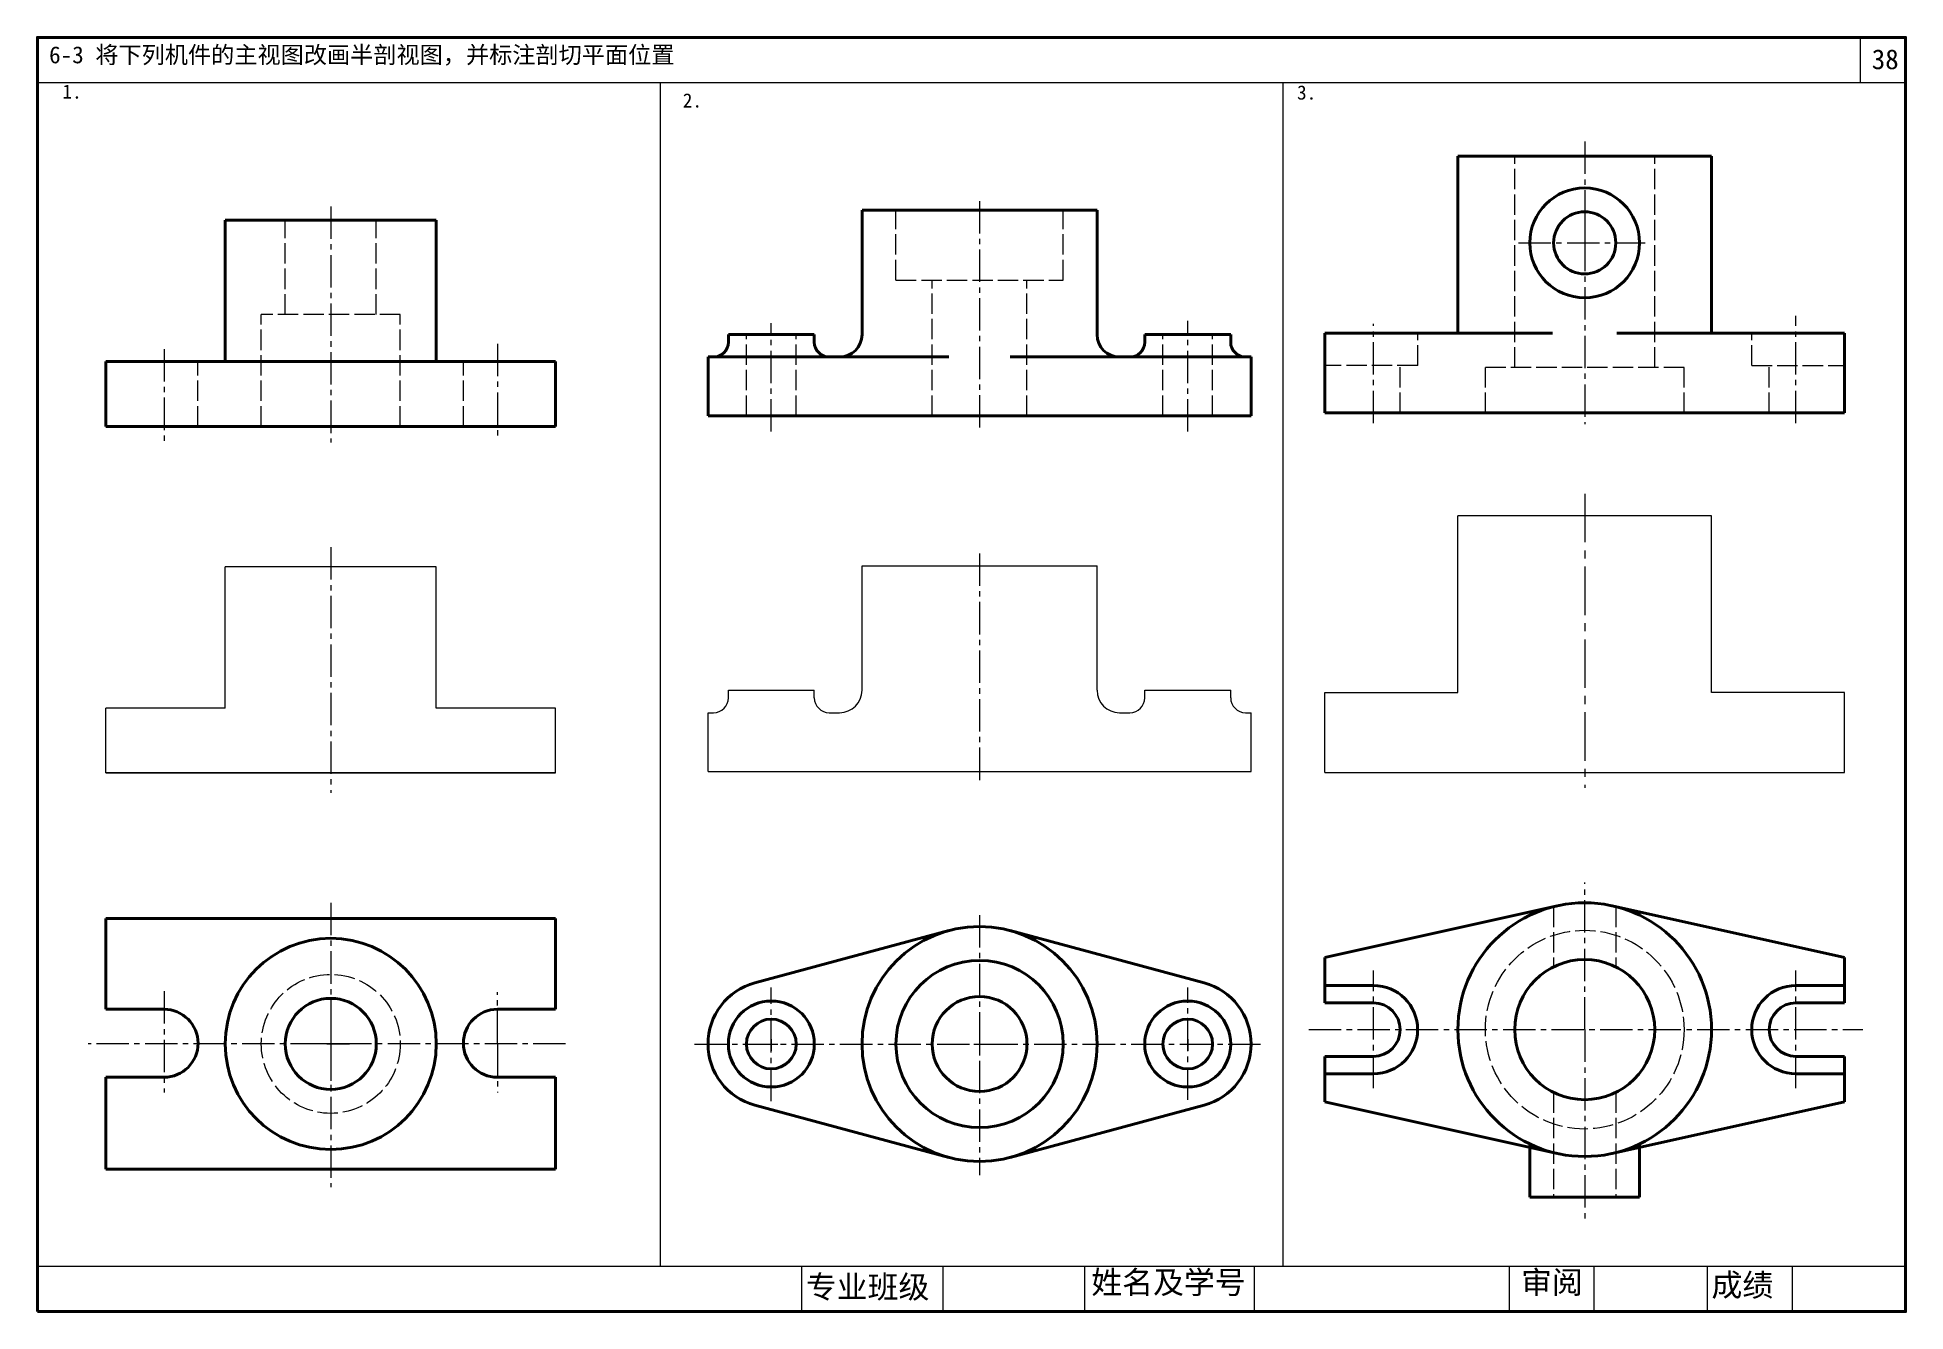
# Model space of a CAD drawing. Header units: millimetres. Extents: x 20 to 350, y 18 to 243.
import ezdxf

# ---------------------------------------------------------------- set-up
doc = ezdxf.new("R2010")
doc.units = ezdxf.units.MM
doc.header["$LTSCALE"] = 0.3
doc.linetypes.add('ACAD_ISO02W100', pattern=[15, 12, -3])
doc.linetypes.add('CENTER2', pattern=[28.575, 19.05, -3.175, 3.175, -3.175])
doc.layers.get('0').update_dxf_attribs({"lineweight": 40})
for name, color, linetype, lineweight in [('Layer1', 7, 'Continuous', 40), ('Layer3', 7, 'ACAD_ISO02W100', 18), ('中心线', 7, 'CENTER2', 18), ('细线', 7, 'Continuous', 18)]:
    doc.layers.add(name, color=color, linetype=linetype, lineweight=lineweight)
doc.styles.get("Standard").update_dxf_attribs({"font": 'SimSun.ttf', "height": 2.5})
doc.styles.add('style1', font='SIMFANG.TTF', dxfattribs={"height": 4})

msp = doc.modelspace()

# ---------------------------------------------------------------- linework, layer by layer
msp.add_lwpolyline([(19.89, 18.48), (349.89, 18.48), (349.89, 243.48), (19.89, 243.48)], close=True)
at = {"layer": 'Defpoints'}
for p, q in [((111.4, 186.22), (32.01, 186.22)), ((32.01, 174.77), (111.4, 174.77))]:
    msp.add_line(p, q, dxfattribs=at)
at = {"layer": 'Layer1'}
for p, q in [((315.6, 222.48), (270.8, 222.48)), ((270.8, 191.26), (270.8, 222.48)), ((315.6, 191.26), (315.6, 222.48)), ((165.55, 212.99), (207.07, 212.99)), ((165.55, 191), (165.55, 212.99)), ((207.07, 191), (207.07, 212.99)), ((90.35, 211.17), (53.06, 211.17)), ((53.06, 186.22), (53.06, 211.17)), ((90.35, 186.22), (90.35, 211.17)), ((141.95, 189.68), (141.95, 191.03)), ((141.95, 191.03), (157.12, 191.03)), ((157.12, 189.68), (157.12, 191.03)), ((215.5, 189.68), (215.5, 191.03)), ((215.5, 191.03), (230.67, 191.03)), ((230.67, 189.68), (230.67, 191.03)), ((247.29, 177.17), (247.29, 191.26)), ((247.29, 191.26), (270.8, 191.26)), ((270.8, 191.26), (287.51, 191.26)), ((315.6, 191.26), (298.89, 191.26)), ((339.11, 191.26), (315.6, 191.26)), ((339.11, 177.17), (339.11, 191.26)), ((32.01, 186.22), (111.4, 186.22)), ((32.01, 174.77), (32.01, 186.22)), ((111.4, 174.77), (111.4, 186.22)), ((138.36, 187.04), (139.31, 187.04)), ((138.36, 176.66), (138.36, 187.04)), ((139.31, 187.04), (161.59, 187.04)), ((159.76, 187.04), (180.9, 187.04)), ((191.72, 187.04), (211.03, 187.04)), ((211.03, 187.04), (212.86, 187.04)), ((212.86, 187.04), (233.31, 187.04)), ((233.31, 187.04), (234.26, 187.04)), ((234.26, 176.66), (234.26, 187.04)), ((138.36, 176.66), (234.26, 176.66)), ((247.29, 177.17), (339.11, 177.17)), ((111.4, 174.77), (32.01, 174.77)), ((247.29, 81), (288.34, 90.13)), ((339.11, 81), (298.06, 90.13)), ((32.01, 87.87), (32.01, 71.87)), ((77.27, 87.87), (32.01, 87.87)), ((66.14, 87.87), (111.4, 87.87)), ((111.4, 87.87), (111.4, 71.87)), ((180.9, 85.77), (146.62, 76.52)), ((191.72, 85.77), (226, 76.52)), ((247.29, 81), (247.29, 72.99)), ((339.11, 81), (339.11, 72.99)), ((255.89, 76.07), (247.29, 76.07)), ((330.51, 76.07), (339.11, 76.07)), ((255.89, 72.99), (247.29, 72.99)), ((330.51, 72.99), (339.11, 72.99)), ((42.26, 71.87), (32.01, 71.87)), ((101.15, 71.87), (111.4, 71.87)), ((255.89, 63.54), (247.29, 63.54)), ((247.29, 63.54), (247.29, 55.53)), ((330.51, 63.54), (339.11, 63.54)), ((339.11, 63.54), (339.11, 55.53)), ((42.26, 59.86), (32.01, 59.86)), ((32.01, 59.86), (32.01, 43.64)), ((101.15, 59.86), (111.4, 59.86)), ((111.4, 59.86), (111.4, 43.64)), ((255.89, 60.46), (247.29, 60.46)), ((330.51, 60.46), (339.11, 60.46)), ((180.9, 45.68), (146.62, 54.93)), ((191.72, 45.68), (226, 54.93)), ((247.29, 55.53), (288.34, 46.4)), ((339.11, 55.53), (298.06, 46.4)), ((283.51, 48.07), (283.51, 38.71)), ((302.88, 48.07), (302.88, 38.71)), ((77.27, 43.64), (32.01, 43.64)), ((66.14, 43.64), (111.4, 43.64)), ((302.88, 38.71), (283.51, 38.71))]:
    msp.add_line(p, q, dxfattribs=at)
for centre, radius in [((293.2, 207.19), 9.69), ((293.2, 207.19), 5.49), ((293.2, 68.27), 22.4), ((186.31, 65.73), 20.76), ((71.71, 65.75), 18.64), ((186.31, 65.73), 14.77), ((293.2, 68.27), 12.37), ((71.71, 65.75), 8.04), ((149.53, 65.73), 7.59), ((186.31, 65.73), 8.38), ((223.08, 65.73), 7.59), ((149.53, 65.73), 4.39), ((223.08, 65.73), 4.39)]:
    msp.add_circle(centre, radius, dxfattribs=at)
for centre, radius, start, end in [((139.31, 189.68), 2.64, 270, 0), ((159.76, 189.68), 2.64, 180, 270), ((161.59, 191), 3.96, 270, 0), ((211.03, 191), 3.96, 180, 270), ((212.86, 189.68), 2.64, 270, 0), ((233.31, 189.68), 2.64, 180, 270), ((149.53, 65.73), 11.18, 105.1021, 254.8979), ((223.08, 65.73), 11.18, 285.1021, 74.8979), ((255.89, 68.27), 7.8, 270, 90), ((330.51, 68.27), 7.8, 90, 270), ((255.89, 68.27), 4.72, 270, 90), ((330.51, 68.27), 4.72, 90, 270), ((42.26, 65.86), 6.01, 270, 90), ((101.15, 65.86), 6.01, 90, 270)]:
    msp.add_arc(centre, radius, start, end, dxfattribs=at)
at = {"layer": 'Layer3'}
for p, q in [((280.83, 185.16), (280.83, 222.48)), ((305.57, 185.16), (305.57, 222.48)), ((171.54, 200.61), (171.54, 212.99)), ((201.08, 200.61), (201.08, 212.99)), ((63.66, 194.54), (63.66, 211.17)), ((79.75, 194.54), (79.75, 211.17)), ((171.54, 200.61), (201.08, 200.61)), ((177.92, 176.66), (177.92, 200.61)), ((194.69, 176.66), (194.69, 200.61)), ((83.98, 194.54), (59.43, 194.54)), ((59.43, 174.77), (59.43, 194.54)), ((83.98, 174.77), (83.98, 194.54)), ((145.14, 176.66), (145.14, 191.03)), ((153.92, 176.66), (153.92, 191.03)), ((218.69, 176.66), (218.69, 191.03)), ((227.47, 176.66), (227.47, 191.03)), ((263.7, 185.53), (263.7, 191.26)), ((322.7, 185.53), (322.7, 191.26)), ((48.26, 174.77), (48.26, 186.22)), ((95.15, 174.77), (95.15, 186.22)), ((263.7, 185.53), (247.29, 185.53)), ((260.62, 177.17), (260.62, 185.53)), ((310.75, 185.16), (275.65, 185.16)), ((275.65, 177.17), (275.65, 185.16)), ((310.75, 177.17), (310.75, 185.16)), ((322.7, 185.53), (339.11, 185.53)), ((325.78, 177.17), (325.78, 185.53)), ((287.71, 89.98), (287.71, 79.35)), ((298.69, 89.98), (298.69, 79.35)), ((287.71, 57.19), (287.71, 38.71)), ((298.69, 57.19), (298.69, 38.71))]:
    msp.add_line(p, q, dxfattribs=at)
for centre, radius in [((293.2, 68.27), 17.55), ((71.71, 65.75), 12.27)]:
    msp.add_circle(centre, radius, dxfattribs=at)
at = {"layer": '中心线'}
for p, q in [((293.2, 225.07), (293.2, 175.2)), ((186.31, 214.57), (186.31, 173.86)), ((71.71, 213.62), (71.71, 171.94)), ((281.51, 207.19), (303.87, 207.19)), ((149.53, 173.86), (149.53, 193.03)), ((223.08, 173.86), (223.08, 193.43)), ((255.89, 175.37), (255.89, 192.87)), ((330.51, 175.37), (330.51, 194.31)), ((42.26, 188.43), (42.26, 171.32)), ((101.15, 189.37), (101.15, 172.58)), ((71.71, 153.44), (71.71, 110.06)), ((186.31, 152.35), (186.31, 112.13)), ((293.2, 68.27), (293.2, 94.27)), ((71.71, 90.67), (71.71, 40.45)), ((186.31, 88.48), (186.31, 42.57)), ((255.89, 57.94), (255.89, 78.7)), ((330.51, 57.94), (330.51, 78.7)), ((42.26, 75.04), (42.26, 57.16)), ((71.71, 73.79), (71.71, 57.71)), ((101.15, 65.86), (101.15, 74.9)), ((149.53, 55.65), (149.53, 75.72)), ((223.08, 55.88), (223.08, 75.72)), ((244.48, 68.27), (342.32, 68.27)), ((293.2, 68.27), (293.2, 34.78)), ((113.2, 65.75), (28.84, 65.75)), ((71.02, 65.75), (75.02, 65.75)), ((101.15, 65.86), (101.15, 57.16)), ((101.39, 65.86), (101.39, 65.86)), ((135.94, 65.73), (236.67, 65.73))]:
    msp.add_line(p, q, dxfattribs=at)
at = {"layer": '中心线', "ltscale": 1.5}
msp.add_line((293.2, 162.9), (293.2, 110.96), dxfattribs=at)
at = {"layer": '细线'}
for p, q in [((341.89, 235.48), (341.89, 243.48)), ((19.89, 235.48), (349.89, 235.48)), ((129.89, 235.48), (129.89, 26.48)), ((239.89, 235.48), (239.89, 26.48)), ((293.2, 212.68), (293.2, 206.52)), ((315.6, 159.01), (270.8, 159.01)), ((270.8, 127.79), (270.8, 159.01)), ((315.6, 127.79), (315.6, 159.01)), ((90.35, 150), (53.06, 150)), ((53.06, 125.05), (53.06, 150)), ((90.35, 125.05), (90.35, 150)), ((165.55, 150.17), (207.07, 150.17)), ((165.55, 128.19), (165.55, 150.17)), ((207.07, 128.19), (207.07, 150.17)), ((141.95, 128.22), (157.12, 128.22)), ((141.95, 126.87), (141.95, 128.22)), ((157.12, 126.87), (157.12, 128.22)), ((215.5, 128.22), (230.67, 128.22)), ((215.5, 126.87), (215.5, 128.22)), ((230.67, 126.87), (230.67, 128.22)), ((247.29, 127.79), (270.8, 127.79)), ((247.29, 113.7), (247.29, 127.79)), ((339.11, 127.79), (315.6, 127.79)), ((339.11, 113.7), (339.11, 127.79)), ((32.01, 113.59), (32.01, 125.05)), ((53.06, 125.05), (32.01, 125.05)), ((111.4, 125.05), (90.35, 125.05)), ((111.4, 113.59), (111.4, 125.05)), ((138.36, 113.85), (138.36, 124.23)), ((138.36, 124.23), (139.31, 124.23)), ((159.76, 124.23), (161.59, 124.23)), ((211.03, 124.23), (212.86, 124.23)), ((233.31, 124.23), (234.26, 124.23)), ((234.26, 113.85), (234.26, 124.23)), ((32.01, 113.59), (111.4, 113.59)), ((111.4, 113.59), (32.01, 113.59)), ((138.36, 113.85), (234.26, 113.85)), ((247.29, 113.7), (339.11, 113.7)), ((71.71, 73.79), (71.71, 61.61)), ((149.53, 66.6), (149.53, 64.53)), ((186.31, 66.6), (186.31, 64.53)), ((223.08, 66.6), (223.08, 64.53)), ((77.36, 65.75), (66.55, 65.75)), ((148.5, 65.73), (150.69, 65.73)), ((185.28, 65.73), (187.47, 65.73)), ((222.05, 65.73), (224.24, 65.73)), ((19.89, 26.48), (349.89, 26.48)), ((154.89, 18.48), (154.89, 26.48)), ((179.89, 18.48), (179.89, 26.48)), ((204.89, 18.48), (204.89, 26.48)), ((234.89, 18.48), (234.89, 26.48)), ((279.89, 18.48), (279.89, 26.48)), ((294.89, 18.48), (294.89, 26.48)), ((314.89, 18.48), (314.89, 26.48)), ((329.89, 18.48), (329.89, 26.48))]:
    msp.add_line(p, q, dxfattribs=at)
for centre, radius, start, end in [((139.31, 126.87), 2.64, 270, 0), ((159.76, 126.87), 2.64, 180, 270), ((161.59, 128.19), 3.96, 270, 0), ((211.03, 128.19), 3.96, 180, 270), ((212.86, 126.87), 2.64, 270, 0), ((233.31, 126.87), 2.64, 180, 270)]:
    msp.add_arc(centre, radius, start, end, dxfattribs=at)

# ---------------------------------------------------------------- texts
at = {"layer": '中心线', "attachment_point": 1, "style": 'style1'}
for s, insert, char_height, width in [('{\\fSimSun|b0|i0|c134|p2;\\H0.625x;1.}', (24.32, 235.16), 4, 12.3305), ('{\\fSimSun|b0|i0|c134|p2;\\H0.625x;3.}', (242.38, 234.99), 4, 12.4449), ('{\\fSimSun|b0|i0|c134|p2;2.}', (133.89, 233.59), 2.5, 12.3305)]:
    msp.add_mtext(s, dxfattribs=dict(at, insert=insert, char_height=char_height, width=width))
at = {"layer": '细线', "attachment_point": 1}
for s, insert, char_height, width in [('{\\fSimHei|b0|i0|c134|p2;6-3 将下列机件的主视图改画半剖视图，并标注剖切平面位置}', (21.96, 241.9), 3, 173.8326), ('38', (343.9, 241.36), 3.5, 6.6577)]:
    msp.add_mtext(s, dxfattribs=dict(at, insert=insert, char_height=char_height, width=width))
at = {"layer": '细线', "char_height": 4, "attachment_point": 1, "style": 'style1'}
for s, insert, width in [('专业班级', (155.62, 24.85), 23.3701), ('姓名及学号', (206.05, 25.65), 29.8443), ('审阅', (281.95, 25.65), 13.7378), ('成绩', (315.59, 25.18), 13.2641)]:
    msp.add_mtext(s, dxfattribs=dict(at, insert=insert, width=width))

doc.saveas('drawing.dxf')
